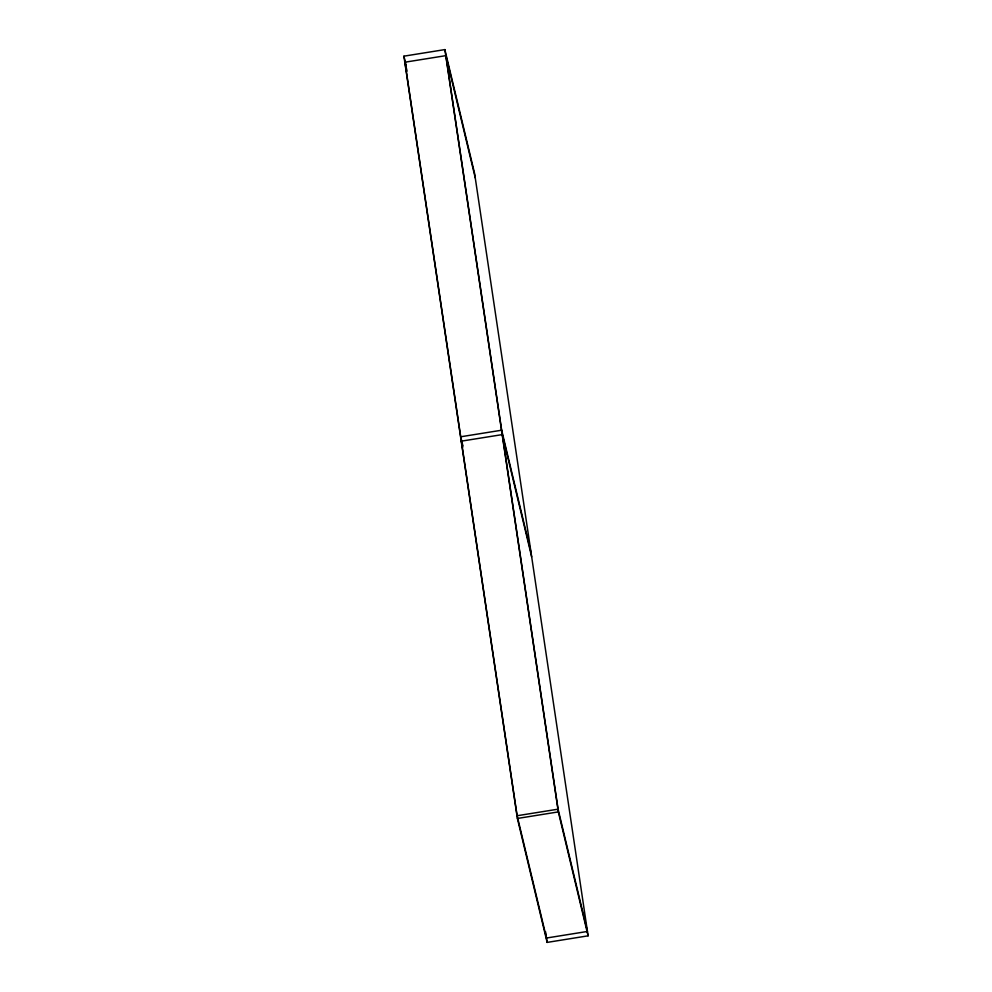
<?xml version="1.0" encoding="UTF-8"?>
<svg xmlns="http://www.w3.org/2000/svg" width="992" height="992" viewBox="0 0 992 992"><rect width="100%" height="100%" fill="white"/><g stroke="black" fill="none" stroke-linecap="round" stroke-linejoin="round"><path stroke-width="1.49" d="M403.905 56.172L444.862 49.6L474.61 173.538L588.095 935.828L547.138 942.4L517.39 818.462L403.905 56.172L406.063 65.125M462.867 445.73L460.722 436.778L404.959 62.198L445.904 55.639L475.267 177.915M460.722 436.778L501.667 430.206L531.03 552.494M502.324 434.595L558.087 809.174L587.438 931.451L546.493 938.023L517.13 815.734L461.367 441.155L502.324 434.595L531.675 556.872M517.13 815.734L558.087 809.174M517.39 818.462L558.335 811.902L588.095 935.828M404.959 62.198L407.104 71.151M461.367 441.155L462.805 447.119M445.904 55.639L501.667 430.206M444.862 49.6L558.335 811.902M545.55 931.686L547.138 942.4"/></g></svg>
